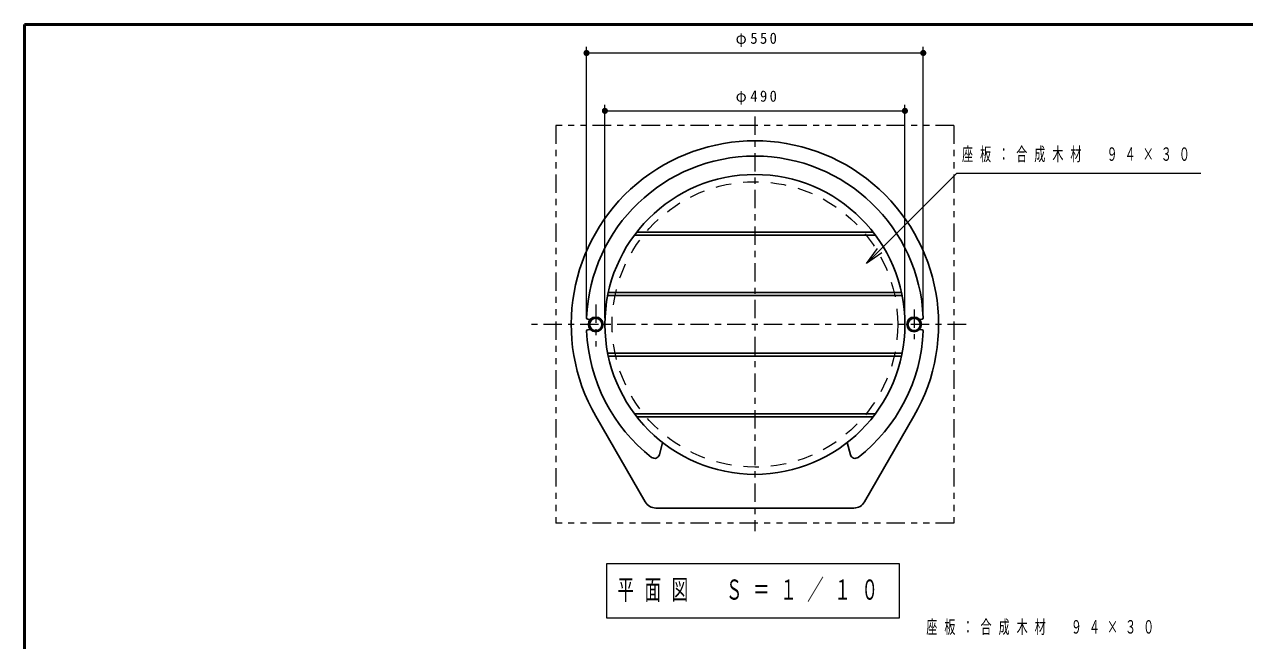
# Model space of a CAD drawing. Units: millimetres on the paper, scale 1:10. Extents: x -365 to 0, y -5 to 257.
# Drawn here: x -365 to -165.7, y 156.3 to 257 of the extents above; entities that cross this region are included whole.
import ezdxf

# ---------------------------------------------------------------- set-up
doc = ezdxf.new("R2010")
doc.units = ezdxf.units.MM
for name, pattern in [('USER1', [4.5, 2.5, -2]), ('USER2', [6, 3, -1, 1, -1]), ('USER3', [8, 3, -1, 1, -1, 1, -1])]:
    doc.linetypes.add(name, pattern=pattern)
doc.layers.add('1_10', color=7, linetype='Continuous', lineweight=25)
doc.layers.add('LY_5', color=7, linetype='Continuous', lineweight=13)
doc.styles.add('ＭＳ ゴシック', font='')
doc.styles.get('ＭＳ ゴシック').set_extended_font_data('MS Gothic')

# ---------------------------------------------------------------- blocks, each defined once
blk = doc.blocks.new('filled_dot')
at = {"color": 0, "linetype": 'Continuous', "lineweight": -2, "const_width": 1.25}
blk.add_lwpolyline([(-0.625, 0, 1), (0.625, 0, 1)], format="xyb", close=True, dxfattribs=at)

msp = doc.modelspace()

# ---------------------------------------------------------------- linework, layer by layer
at = {"layer": '1_10', "lineweight": 13}
for p, q in [((-273.195, 208.976), (-273.195, 253.329)), ((-218.195, 208.976), (-218.195, 253.329)), ((-273.195, 252.329), (-218.195, 252.329)), ((-270.195, 208.976), (-270.195, 243.869)), ((-221.195, 208.976), (-221.195, 243.869)), ((-270.195, 242.869), (-221.195, 242.869)), ((-227.456, 217.924), (-225.689, 220.399)), ((-227.456, 217.924), (-225.335, 220.046)), ((-224.982, 219.692), (-227.456, 217.924)), ((-269.906, 168.853), (-269.906, 160.053)), ((-222.106, 168.853), (-269.906, 168.853)), ((-222.106, 160.053), (-222.106, 168.853)), ((-269.906, 160.053), (-222.106, 160.053))]:
    msp.add_line(p, q, dxfattribs=at)
at = {"layer": '1_10', "linetype": 'USER2', "lineweight": 13}
for p, q in [((-245.695, 241.973), (-245.695, 174.181)), ((-271.695, 211.219), (-271.695, 204.342)), ((-219.695, 210.404), (-219.695, 205.563)), ((-211.217, 207.976), (-282.187, 207.976))]:
    msp.add_line(p, q, dxfattribs=at)
at = {"layer": '1_10', "linetype": 'USER3', "lineweight": 13}
for p, q in [((-213.195, 240.476), (-278.195, 240.476)), ((-278.195, 240.476), (-278.195, 175.476)), ((-213.195, 240.476), (-213.195, 175.476)), ((-213.195, 175.476), (-278.195, 175.476))]:
    msp.add_line(p, q, dxfattribs=at)
at = {"layer": '1_10'}
for p, q in [((-226.021, 222.576), (-265.37, 222.576)), ((-226.402, 223.076), (-264.989, 223.076)), ((-221.65, 212.676), (-269.74, 212.676)), ((-221.753, 213.176), (-269.637, 213.176)), ((-272.563, 208.805), (-272.992, 208.842)), ((-218.827, 208.805), (-218.399, 208.842)), ((-272.563, 207.147), (-272.992, 207.109)), ((-218.827, 207.147), (-218.399, 207.109)), ((-221.65, 203.276), (-269.74, 203.276)), ((-221.753, 202.776), (-269.637, 202.776)), ((-226.021, 193.376), (-265.37, 193.376)), ((-271.676, 192.976), (-263.593, 178.976)), ((-226.402, 192.876), (-264.989, 192.876)), ((-219.714, 192.976), (-227.797, 178.976)), ((-261.297, 186.679), (-260.766, 188.659)), ((-230.094, 186.679), (-230.624, 188.659)), ((-261.861, 177.976), (-229.529, 177.976))]:
    msp.add_line(p, q, dxfattribs=at)
at = {"layer": '1_10', "lineweight": 13}
msp.add_lwpolyline([(-227.456, 217.924), (-212.705, 232.676), (-172.869, 232.676)], dxfattribs=at)
at = {"layer": '1_10'}
for centre, radius in [((-245.695, 207.976), 24.5), ((-271.695, 207.976), 1.2), ((-271.695, 207.976), 1), ((-219.695, 207.976), 1.2), ((-219.695, 207.976), 1)]:
    msp.add_circle(centre, radius, dxfattribs=at)
at = {"layer": '1_10', "linetype": 'USER1', "lineweight": 13}
msp.add_circle((-245.695, 207.976), 23.32, dxfattribs=at)
at = {"layer": '1_10'}
for centre, radius, start, end in [((-245.695, 207.976), 30, 330, 210), ((-245.695, 207.976), 27.5, 2.23686, 177.76315), ((-272.974, 209.041), 0.2, 177.76313, 265), ((-218.416, 209.041), 0.2, 275, 2.23687), ((-272.974, 206.91), 0.2, 95, 182.23688), ((-245.695, 207.976), 27.5, 182.23688, 232.17394), ((-245.695, 207.976), 27.5, 307.82606, 357.76312), ((-218.416, 206.91), 0.2, 357.76312, 85), ((-262.069, 186.886), 0.8, 232.17394, 345), ((-229.321, 186.886), 0.8, 195.00001, 307.82606), ((-261.861, 179.976), 2, 210, 270), ((-229.529, 179.976), 2, 270, 330)]:
    msp.add_arc(centre, radius, start, end, dxfattribs=at)
at = {"layer": 'LY_5', "lineweight": 50}
for p, q in [((-365, 257), (-365, 0)), ((0, 257), (-365, 257))]:
    msp.add_line(p, q, dxfattribs=at)

# ---------------------------------------------------------------- block references
at = {"layer": '1_10', "lineweight": 13, "xscale": 0.4, "yscale": 0.4}
for p in [(-273.195, 252.329), (-270.195, 242.869)]:
    msp.add_blockref('filled_dot', p, dxfattribs=at)
at = {"layer": '1_10', "lineweight": 13, "xscale": 0.4, "yscale": 0.4, "rotation": 180}
for p in [(-218.195, 252.329), (-221.195, 242.869)]:
    msp.add_blockref('filled_dot', p, dxfattribs=at)

# ---------------------------------------------------------------- texts
at = {"layer": '1_10', "style": 'ＭＳ ゴシック'}
for s, insert, char_height, attachment_point in [('\\T1.33;\\W0.95;φ550', (-245.276, 253.329), 1.833, 8), ('\\T1.33;\\W0.95;φ490', (-245.276, 243.869), 1.833, 8), ('\\T1.64;\\W0.6;座板：合成木材\u3000９４×３０', (-211.869, 235.676), 2.199, 4), ('\\T1.64;\\W0.6;平面図\u3000Ｓ＝１／１０', (-246.006, 164.453), 3.299, 5), ('\\T1.64;\\W0.6;座板：合成木材\u3000９４×３０', (-217.7, 158.423), 2.199, 4)]:
    msp.add_mtext(s, dxfattribs=dict(at, insert=insert, char_height=char_height, attachment_point=attachment_point))

doc.saveas('drawing.dxf')
